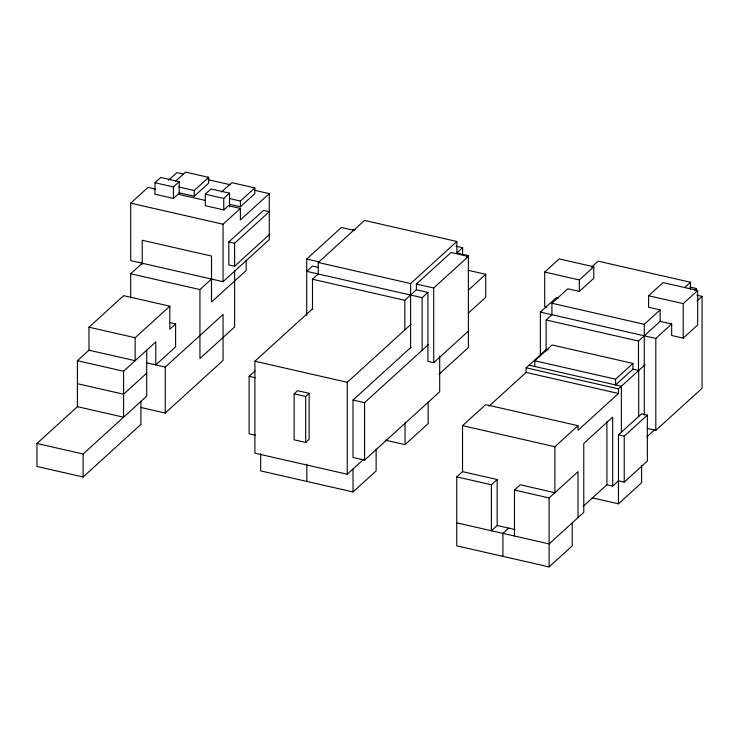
<?xml version="1.0" encoding="UTF-8"?>
<svg xmlns="http://www.w3.org/2000/svg" width="739" height="739" viewBox="0 0 739 739"><rect width="100%" height="100%" fill="white"/><g stroke="black" fill="none" stroke-linecap="round" stroke-linejoin="round"><path stroke-width="1.11" d="M254.816 190.348L269.282 193.646L269.282 239.612L223.039 281.679L130.701 260.618L130.701 203.16L148.04 187.383L155.384 189.055M205.516 200.491L178.053 194.228L173.425 198.431L154.959 194.218L154.959 182.727L160.742 177.471L179.207 181.683L179.207 194.329M168.446 180.316L176.944 172.584L183.614 174.108M175.392 181.378L185.591 172.095L208.684 177.369L208.684 183.115L194.228 196.26L178.838 192.75M173.425 198.431L173.425 186.939L179.207 181.683M194.228 196.26L194.228 190.514L208.684 177.369M269.282 193.646L240.378 219.936L240.378 208.444L228.379 205.71L223.76 209.913L205.285 205.701L205.285 194.209L211.068 188.953L229.533 193.165L229.533 206.957M130.683 297.9L130.683 273.763L142.525 262.992M221.561 191.909L231.769 182.635L254.853 187.9L254.853 193.646L240.397 206.791L229.404 204.278M223.76 209.913L223.76 198.422L229.533 193.165M175.605 323.913L175.605 346.896L155.79 364.918L155.79 341.935L123.579 371.237L123.579 417.202L77.41 406.672L77.41 360.706L88.976 350.184L88.976 327.201L123.653 295.655L169.822 306.186L169.822 329.169L175.605 323.913L170.109 322.657M240.397 206.791L240.397 201.045L254.853 187.9M223.039 281.679L223.039 224.222L240.378 208.444M228.822 241.949L263.5 210.403L269.273 211.714L234.596 243.26L234.596 266.243L228.822 264.931L228.822 241.949L234.596 243.26M88.976 350.184L135.145 360.715L135.145 337.732L169.822 306.186M234.623 270.659L234.623 326.971L199.936 358.517L199.936 289.568L211.779 278.788M140.918 401.425L140.918 424.408L83.119 476.997L36.95 466.457L36.95 443.474L77.752 406.358M234.596 266.243L269.273 234.697M146.701 373.186L123.579 394.22L77.41 383.689M165.259 413.046L165.259 367.08L223.058 314.5L223.058 360.466L165.259 413.046L140.687 407.438M83.119 476.997L83.119 454.005L146.701 396.169L146.701 350.203M306.731 315.341L306.731 259.029L341.409 227.483L354.397 230.439M312.486 309.124L312.486 279.24L318.26 273.984L318.26 262.493L364.503 220.425L456.85 241.487L456.85 252.978L468.387 255.611L468.387 347.552L438.966 374.322M363.745 459.224L347.238 474.244L254.89 453.183L254.89 361.242L312.689 308.662M255.426 435.234L249.126 433.802L249.126 376.336L255.103 370.904M410.607 347.912L410.607 283.554L456.85 241.487M294.131 393.85L297.595 390.691L309.142 393.324L309.142 439.289L305.678 442.449L294.131 439.816L294.131 393.85L305.678 396.483L309.142 393.324M416.38 289.79L416.38 284.044L451.067 252.498L468.378 256.442L433.701 287.998L433.701 362.692L427.927 361.371L427.927 292.422L416.38 289.79L404.824 300.302L404.824 330.185M456.85 252.978L462.623 247.722L455.954 246.198M422.145 350.545L422.145 297.678L427.927 292.422M466.734 257.117L468.387 255.611M347.238 474.244L347.238 382.312L410.986 324.319M468.387 290.094L485.726 274.317L468.138 270.308M439.696 356.152L439.696 391.772L364.558 460.129L353.011 457.496L353.011 400.039L411.078 347.219M364.558 460.129L364.558 402.672L428.602 344.411M468.387 313.077L485.726 297.3L485.726 274.317M433.701 362.692L468.378 331.137M546.805 306.999L544.708 306.519L544.708 272.044L559.164 258.899L593.786 266.797L593.786 278.289L579.339 291.434L567.792 288.801L551.922 303.239L551.922 314.731L546.139 319.996L546.139 351.016M540.385 355.773L540.385 312.098L556.255 297.66L558.351 298.14M591.459 267.278L598.165 261.172L690.503 282.243L690.503 289.134M579.339 291.434L579.339 279.942L593.786 266.797M260.673 453.672L260.673 470.909L353.011 491.971L376.133 470.937L376.133 449.1M385.25 440.13L405.037 444.647L428.158 423.613L428.158 401.776M572.226 522.889L572.226 545.872L549.105 566.905L456.767 545.835L456.767 476.886L462.54 471.63L462.54 425.655L485.662 404.63L578.009 425.692L578.009 430.292L618.469 393.481L618.469 388.88L644.999 364.743M489.033 406.154L526.122 372.419L526.122 367.819L546.352 349.418L548.283 349.852M534.787 366.507L534.787 360.761L552.125 344.984L632.926 363.422L632.926 369.167L615.587 384.936L615.587 379.19L632.926 363.422M660.139 321.363L660.139 309.872L648.593 307.239L648.593 295.748L663.04 282.603L697.671 290.501L697.671 324.975L683.224 338.12L671.677 335.488L671.677 323.996L660.139 321.363L638.487 341.058L638.487 370.932M644.269 415.096L644.269 324.31L660.139 309.872M684.647 287.573L690.503 282.243M694.632 289.974L696.286 288.478L689.616 286.954M683.224 338.12L683.224 303.646L697.671 290.501M497.171 479.528L497.171 525.494L491.389 530.75L491.389 484.784L497.171 479.528L462.54 471.63M647.41 428.454L655.807 430.366L655.807 338.434L671.677 323.996M697.025 300.939L702.05 296.367L696.803 295.166M514.473 536.015L514.473 490.049L520.256 484.793L554.887 492.691L554.887 446.726L578.009 425.692M508.718 528.126L502.936 533.382L502.936 556.365M549.105 566.905L549.105 497.947L578.009 471.658L578.009 517.623M592.087 497.781L618.469 503.804L618.469 434.855L641.591 413.822L647.355 415.133L647.355 461.099L624.243 482.133L618.469 480.821L612.686 486.077L606.913 484.756L583.117 506.409M624.243 482.133L624.243 436.167L647.355 415.133M646.791 436.934L654.357 430.052M655.807 430.366L702.05 388.298L702.05 296.367M618.469 503.804L641.591 482.77L641.591 465.533M208.093 179.688L230.346 184.768M178.838 187.004L194.228 190.514M229.404 198.532L240.397 201.045M154.959 182.727L173.425 186.939M205.285 194.209L223.76 198.422M544.708 272.044L579.339 279.942M648.593 295.748L683.224 303.646M352.965 229.284L355.062 229.764M130.701 203.16L223.039 224.222M551.922 303.239L644.269 324.31M540.385 312.098L655.807 338.434M306.731 259.029L319.71 261.994M416.38 284.044L433.701 287.998M318.26 262.493L410.607 283.554M318.795 267.527L312.495 266.095L306.722 271.352L422.145 297.678M546.139 319.996L638.487 341.058M312.486 279.24L404.824 300.302M632.926 369.167L638.699 370.479L638.699 416.445M534.787 360.761L615.587 379.19M130.683 273.763L199.936 289.568M529.013 365.186L621.36 386.257L621.36 432.223M526.122 367.819L618.469 388.88M526.122 372.419L618.469 393.481M618.469 434.855L624.243 436.167M254.89 361.242L347.238 382.312M88.976 327.201L135.145 337.732M249.126 376.336L255.426 377.777M353.011 400.039L364.558 402.672M462.54 425.655L554.887 446.726M146.267 362.747L165.259 367.08M77.41 360.706L123.579 371.237M456.767 476.886L491.389 484.784M514.473 490.049L549.105 497.947M497.171 525.494L514.76 529.503M456.767 522.852L549.105 543.913L583.782 512.367L583.782 443.418L612.686 417.129L612.686 486.077M36.95 443.474L83.119 454.005M696.286 288.478L696.286 290.769M606.913 421.553L606.913 484.756M462.623 247.722L462.623 254.622M405.037 422.81L405.037 444.647M353.011 468.988L353.011 491.971M306.842 464.203L306.842 481.44M305.678 396.483L305.678 442.449M246.179 260.137L246.179 270.483L211.502 302.029L211.502 256.063L142.239 240.267L142.239 264.396"/></g></svg>
